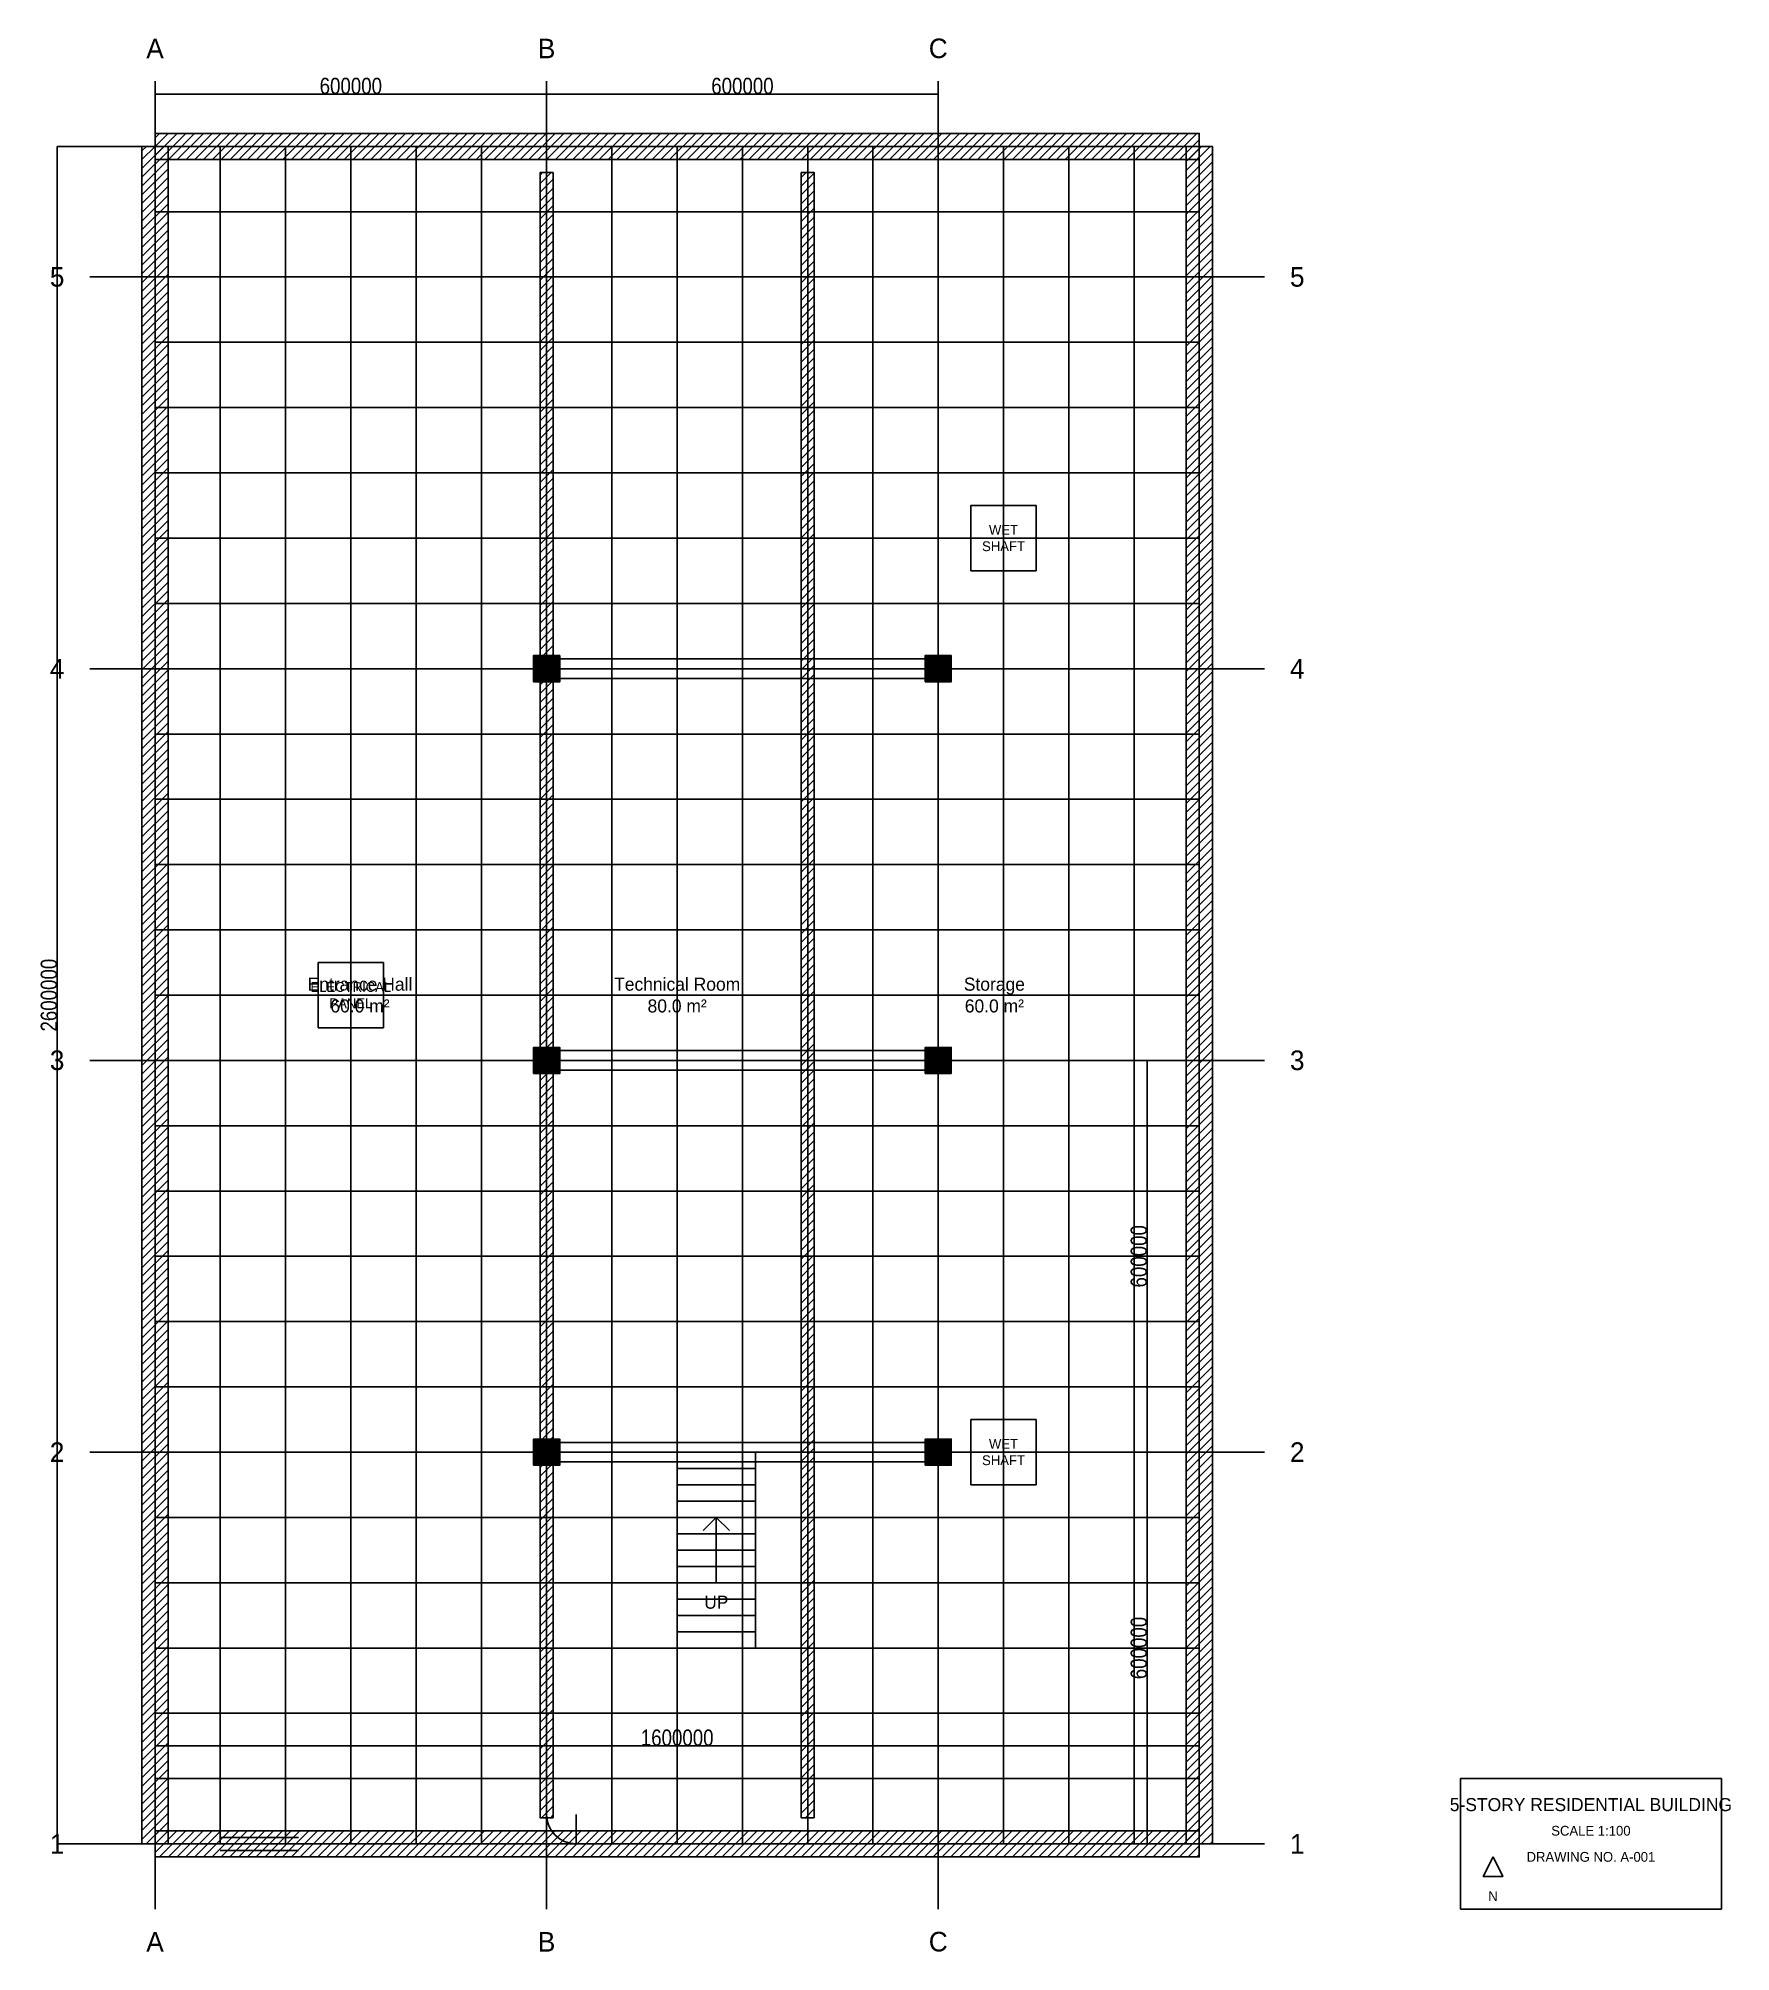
# Model space of a CAD drawing. Header units: millimetres. Extents: x 211 to 26142, y 348 to 29657.
import ezdxf

# ---------------------------------------------------------------- set-up
doc = ezdxf.new("R2010")
doc.units = ezdxf.units.MM
for name, color, linetype in [('BEAMS', 5, 'Continuous'), ('COLUMNS', 1, 'Continuous'), ('DIMS', 7, 'Continuous'), ('GRID', 8, 'Continuous'), ('HATCH_COLS', 254, 'Continuous'), ('HATCH_WALLS', 8, 'Continuous'), ('MEP', 2, 'Continuous'), ('OPENINGS', 4, 'Continuous'), ('ROOMS', 7, 'Continuous'), ('SLABS', 3, 'Continuous'), ('STAIRS', 6, 'Continuous'), ('TITLE_BLOCK', 7, 'Continuous'), ('WALLS', 1, 'Continuous')]:
    doc.layers.add(name, color=color, linetype=linetype)
doc.styles.add('OpenSansCondensed-Light', font='OpenSansCondensed-Light.ttf')
doc.dimstyles.new('EZDXF', dxfattribs={"dimtxt": 0.25, "dimasz": 0.175, "dimexe": 0.375, "dimexo": 0.125, "dimgap": 0.1, "dimtad": 1, "dimlfac": 100, "dimzin": 12, "dimdsep": 46, "dimtxsty": 'OpenSansCondensed-Light', "dimblk": 'ARCHTICK', "dimcen": 2.5, "dimazin": 3, "dimtfac": 0.5, "dimtmove": 2, "dimatfit": 3})

# ---------------------------------------------------------------- blocks, each defined once
blk = doc.blocks.new('_ARCHTICK')
at = {"color": 0, "linetype": 'BYBLOCK', "const_width": 0.15}
blk.add_lwpolyline([(-0.5, -0.5), (0.5, 0.5)], dxfattribs=at)

msp = doc.modelspace()

# ---------------------------------------------------------------- hatches: boundary and pattern name
at = {"layer": 'HATCH_COLS'}
h = msp.add_hatch(dxfattribs=at)
h.set_pattern_fill('SOLID')
h.paths.add_polyline_path([(7800, 19800), (8200, 19800), (8200, 20200), (7800, 20200)])
h = msp.add_hatch(dxfattribs=at)
h.set_pattern_fill('SOLID')
h.paths.add_polyline_path([(13800, 19800), (14200, 19800), (14200, 20200), (13800, 20200)])
h = msp.add_hatch(dxfattribs=at)
h.set_pattern_fill('SOLID')
h.paths.add_polyline_path([(7800, 13800), (8200, 13800), (8200, 14200), (7800, 14200)])
h = msp.add_hatch(dxfattribs=at)
h.set_pattern_fill('SOLID')
h.paths.add_polyline_path([(13800, 13800), (14200, 13800), (14200, 14200), (13800, 14200)])
h = msp.add_hatch(dxfattribs=at)
h.set_pattern_fill('SOLID')
h.paths.add_polyline_path([(7800, 7800), (8200, 7800), (8200, 8200), (7800, 8200)])
h = msp.add_hatch(dxfattribs=at)
h.set_pattern_fill('SOLID')
h.paths.add_polyline_path([(13800, 7800), (14200, 7800), (14200, 8200), (13800, 8200)])
at = {"layer": 'HATCH_WALLS'}
h = msp.add_hatch(dxfattribs=at)
h.set_pattern_fill('ANSI31', scale=30)
h.paths.add_polyline_path([(2000, 27800), (18000, 27800), (18000, 28200), (2000, 28200)])
h = msp.add_hatch(dxfattribs=at)
h.set_pattern_fill('ANSI31', scale=30)
h.paths.add_polyline_path([(2200, 2000), (2200, 28000), (1800, 28000), (1800, 2000)])
h = msp.add_hatch(dxfattribs=at)
h.set_pattern_fill('ANSI31', scale=30)
h.paths.add_polyline_path([(18200, 2000), (18200, 28000), (17800, 28000), (17800, 2000)])
h = msp.add_hatch(dxfattribs=at)
h.set_pattern_fill('ANSI31', scale=30)
h.paths.add_polyline_path([(8100, 2400), (8100, 27600), (7900, 27600), (7900, 2400)])
h = msp.add_hatch(dxfattribs=at)
h.set_pattern_fill('ANSI31', scale=30)
h.paths.add_polyline_path([(12100, 2400), (12100, 27600), (11900, 27600), (11900, 2400)])
h = msp.add_hatch(dxfattribs=at)
h.set_pattern_fill('ANSI31', scale=30)
h.paths.add_polyline_path([(2000, 1800), (18000, 1800), (18000, 2200), (2000, 2200)])

# ---------------------------------------------------------------- linework, layer by layer
at = {"layer": 'BEAMS'}
for p, q in [((8000, 20150), (14000, 20150)), ((8000, 19850), (14000, 19850)), ((8000, 14150), (14000, 14150)), ((8000, 13850), (14000, 13850)), ((8000, 8150), (14000, 8150)), ((8000, 7850), (14000, 7850))]:
    msp.add_line(p, q, dxfattribs=at)
at = {"layer": 'COLUMNS'}
for points in [[(7800, 19800), (8200, 19800), (8200, 20200), (7800, 20200)], [(13800, 19800), (14200, 19800), (14200, 20200), (13800, 20200)], [(7800, 13800), (8200, 13800), (8200, 14200), (7800, 14200)], [(13800, 13800), (14200, 13800), (14200, 14200), (13800, 14200)], [(7800, 7800), (8200, 7800), (8200, 8200), (7800, 8200)], [(13800, 7800), (14200, 7800), (14200, 8200), (13800, 8200)]]:
    msp.add_lwpolyline(points, close=True, dxfattribs=at)
at = {"layer": 'GRID'}
for p, q in [((2000, 1000), (2000, 29000)), ((8000, 1000), (8000, 29000)), ((14000, 1000), (14000, 29000)), ((1000, 26000), (19000, 26000)), ((1000, 20000), (19000, 20000)), ((1000, 14000), (19000, 14000)), ((1000, 8000), (19000, 8000)), ((1000, 2000), (19000, 2000))]:
    msp.add_line(p, q, dxfattribs=at)
at = {"layer": 'MEP'}
for points in [[(14500, 21500), (15500, 21500), (15500, 22500), (14500, 22500)], [(4500, 14500), (5500, 14500), (5500, 15500), (4500, 15500)], [(14500, 7500), (15500, 7500), (15500, 8500), (14500, 8500)]]:
    msp.add_lwpolyline(points, close=True, dxfattribs=at)
at = {"layer": 'OPENINGS'}
for p, q in [((8450, 2000), (8450, 2450)), ((3000, 2100), (4200, 2100)), ((3000, 2000), (4200, 2000)), ((3000, 1900), (4200, 1900))]:
    msp.add_line(p, q, dxfattribs=at)
msp.add_arc((8450, 2450), 450, 180, 270, dxfattribs=at)
at = {"layer": 'SLABS'}
for p, q in [((2000, 2000), (2000, 28000)), ((3000, 2000), (3000, 28000)), ((4000, 2000), (4000, 28000)), ((5000, 2000), (5000, 28000)), ((6000, 2000), (6000, 28000)), ((7000, 2000), (7000, 28000)), ((8000, 2000), (8000, 28000)), ((9000, 2000), (9000, 28000)), ((10000, 2000), (10000, 28000)), ((11000, 2000), (11000, 28000)), ((12000, 2000), (12000, 28000)), ((13000, 2000), (13000, 28000)), ((14000, 2000), (14000, 28000)), ((15000, 2000), (15000, 28000)), ((16000, 2000), (16000, 28000)), ((17000, 2000), (17000, 28000)), ((2000, 27000), (18000, 27000)), ((2000, 26000), (18000, 26000)), ((2000, 25000), (18000, 25000)), ((2000, 24000), (18000, 24000)), ((2000, 23000), (18000, 23000)), ((2000, 22000), (18000, 22000)), ((2000, 21000), (18000, 21000)), ((2000, 20000), (18000, 20000)), ((2000, 19000), (18000, 19000)), ((2000, 18000), (18000, 18000)), ((2000, 17000), (18000, 17000)), ((2000, 16000), (18000, 16000)), ((2000, 15000), (18000, 15000)), ((2000, 14000), (18000, 14000)), ((2000, 13000), (18000, 13000)), ((2000, 12000), (18000, 12000)), ((2000, 11000), (18000, 11000)), ((2000, 10000), (18000, 10000)), ((2000, 9000), (18000, 9000)), ((2000, 8000), (18000, 8000)), ((2000, 7000), (18000, 7000)), ((2000, 6000), (18000, 6000)), ((2000, 5000), (18000, 5000)), ((2000, 4000), (18000, 4000)), ((2000, 3000), (18000, 3000)), ((2000, 2000), (18000, 2000))]:
    msp.add_line(p, q, dxfattribs=at)
msp.add_lwpolyline([(2000, 2000), (18000, 2000), (18000, 28000), (2000, 28000)], close=True, dxfattribs=at)
at = {"layer": 'STAIRS'}
for p, q in [((10000, 7750), (11200, 7750)), ((10000, 7500), (11200, 7500)), ((10000, 7250), (11200, 7250)), ((10000, 7000), (11200, 7000)), ((10000, 6750), (11200, 6750)), ((10600, 7000), (10400, 6800)), ((10600, 6000), (10600, 7000)), ((10600, 7000), (10800, 6800)), ((10000, 6500), (11200, 6500)), ((10000, 6250), (11200, 6250)), ((10000, 6000), (11200, 6000)), ((10000, 5750), (11200, 5750)), ((10000, 5500), (11200, 5500)), ((10000, 5250), (11200, 5250)), ((10000, 5000), (11200, 5000))]:
    msp.add_line(p, q, dxfattribs=at)
msp.add_lwpolyline([(10000, 5000), (11200, 5000), (11200, 8000), (10000, 8000)], close=True, dxfattribs=at)
at = {"layer": 'TITLE_BLOCK'}
for points in [[(22000, 1000), (26000, 1000), (26000, 3000), (22000, 3000)], [(22500, 1800), (22350, 1500), (22650, 1500)]]:
    msp.add_lwpolyline(points, close=True, dxfattribs=at)
at = {"layer": 'WALLS'}
for points in [[(2000, 27800), (18000, 27800), (18000, 28200), (2000, 28200)], [(2200, 2000), (2200, 28000), (1800, 28000), (1800, 2000)], [(18200, 2000), (18200, 28000), (17800, 28000), (17800, 2000)], [(8100, 2400), (8100, 27600), (7900, 27600), (7900, 2400)], [(12100, 2400), (12100, 27600), (11900, 27600), (11900, 2400)], [(2000, 1800), (18000, 1800), (18000, 2200), (2000, 2200)]]:
    msp.add_lwpolyline(points, close=True, dxfattribs=at)

# ---------------------------------------------------------------- texts
at = {"layer": 'GRID', "char_height": 300, "attachment_point": 5}
for s, insert in [('A', (2000, 29500)), ('B', (8000, 29500)), ('C', (14000, 29500)), ('5', (500, 26000)), ('5', (19500, 26000)), ('4', (500, 20000)), ('4', (19500, 20000)), ('3', (500, 14000)), ('3', (19500, 14000)), ('2', (500, 8000)), ('2', (19500, 8000)), ('1', (500, 2000)), ('1', (19500, 2000)), ('A', (2000, 500)), ('B', (8000, 500)), ('C', (14000, 500))]:
    msp.add_mtext(s, dxfattribs=dict(at, insert=insert))
at = {"layer": 'MEP', "char_height": 150, "attachment_point": 5}
for s, insert in [('WET\\PSHAFT', (15000, 22000)), ('ELECTRICAL\\PPANEL', (5000, 15000)), ('WET\\PSHAFT', (15000, 8000))]:
    msp.add_mtext(s, dxfattribs=dict(at, insert=insert))
at = {"layer": 'ROOMS', "char_height": 200, "attachment_point": 5}
for s, insert in [('Entrance Hall\\P60.0 m²', (5140, 15000)), ('Technical Room\\P80.0 m²', (10000, 15000)), ('Storage\\P60.0 m²', (14860, 15000))]:
    msp.add_mtext(s, dxfattribs=dict(at, insert=insert))
at = {"layer": 'STAIRS', "insert": (10600, 5700), "char_height": 200, "attachment_point": 5}
msp.add_mtext('UP', dxfattribs=at)
at = {"layer": 'TITLE_BLOCK', "attachment_point": 5}
for s, insert, char_height in [('5-STORY RESIDENTIAL BUILDING', (24000, 2600), 200), ('SCALE 1:100', (24000, 2200), 150), ('DRAWING NO. A-001', (24000, 1800), 150), ('N', (22500, 1200), 150)]:
    msp.add_mtext(s, dxfattribs=dict(at, insert=insert, char_height=char_height))

# ---------------------------------------------------------------- dimensions: what is measured, and where the dimension line sits
at = {"layer": 'DIMS'}
for base, p1, p2 in [((2000, 28800), (2000, 28000), (8000, 28000)), ((8000, 28800), (8000, 28000), (14000, 28000)), ((2000, 3500), (2000, 2000), (18000, 2000))]:
    msp.add_linear_dim(base=base, p1=p1, p2=p2, dimstyle='EZDXF', override={"dimtxt": 250}, dxfattribs=at).render()
for base, p1, p2 in [((500, 2000), (2000, 2000), (2000, 28000)), ((17200, 8000), (18000, 8000), (18000, 14000)), ((17200, 2000), (18000, 2000), (18000, 8000))]:
    msp.add_linear_dim(base=base, p1=p1, p2=p2, angle=90, dimstyle='EZDXF', override={"dimtxt": 250}, dxfattribs=at).render()

doc.saveas('drawing.dxf')
